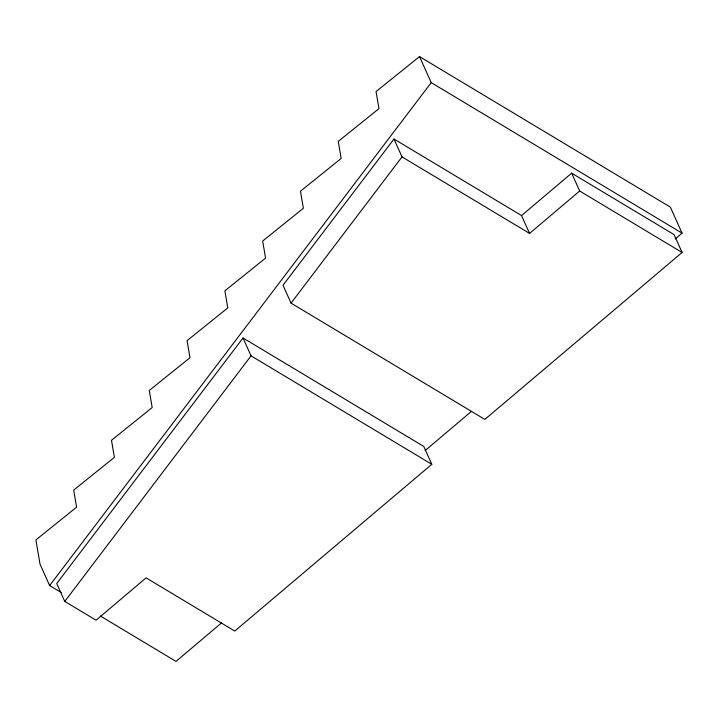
<?xml version="1.0" encoding="UTF-8"?>
<svg xmlns="http://www.w3.org/2000/svg" width="718" height="718" viewBox="0 0 718 718"><rect width="100%" height="100%" fill="white"/><g stroke="black" fill="none" stroke-linecap="round" stroke-linejoin="round"><path stroke-width="1.08" d="M49.641 585.565L431.213 82.624L419.518 56.596L376.053 91.572L378.951 108.651L338.259 141.383L341.158 158.463L300.465 191.203L303.364 208.283L262.671 241.015L265.561 258.094L224.878 290.835L227.768 307.914L187.075 340.646L189.974 357.726L149.281 390.466L152.18 407.546L111.487 440.278L114.386 457.357L73.694 490.098L76.593 507.177L35.9 539.909L40.011 564.124L49.641 585.565L61.129 592.458M243.025 337.99L56.713 583.554L64.746 601.424L96.068 620.208L146.113 577.855L234.768 631.059L431.796 464.313L423.764 446.443L243.025 337.99L251.049 355.85L431.796 464.313M393.976 139.014L283.018 285.261L291.05 303.131L484.847 419.411L682.1 252.476L674.067 234.606L571.654 173.155L521.546 215.562L393.976 139.014L402.008 156.883L529.57 233.422L579.686 191.015L682.1 252.476M64.746 601.424L251.049 355.85M291.05 303.131L402.008 156.883M221.404 622.991L176.027 661.404L100.385 616.017M425.182 450.527L471.421 411.396M675.207 238.932L682.055 233.144L670.361 207.116L419.518 56.596M431.213 82.624L682.055 233.144M571.654 173.155L579.686 191.015M521.546 215.562L529.57 233.422"/></g></svg>
